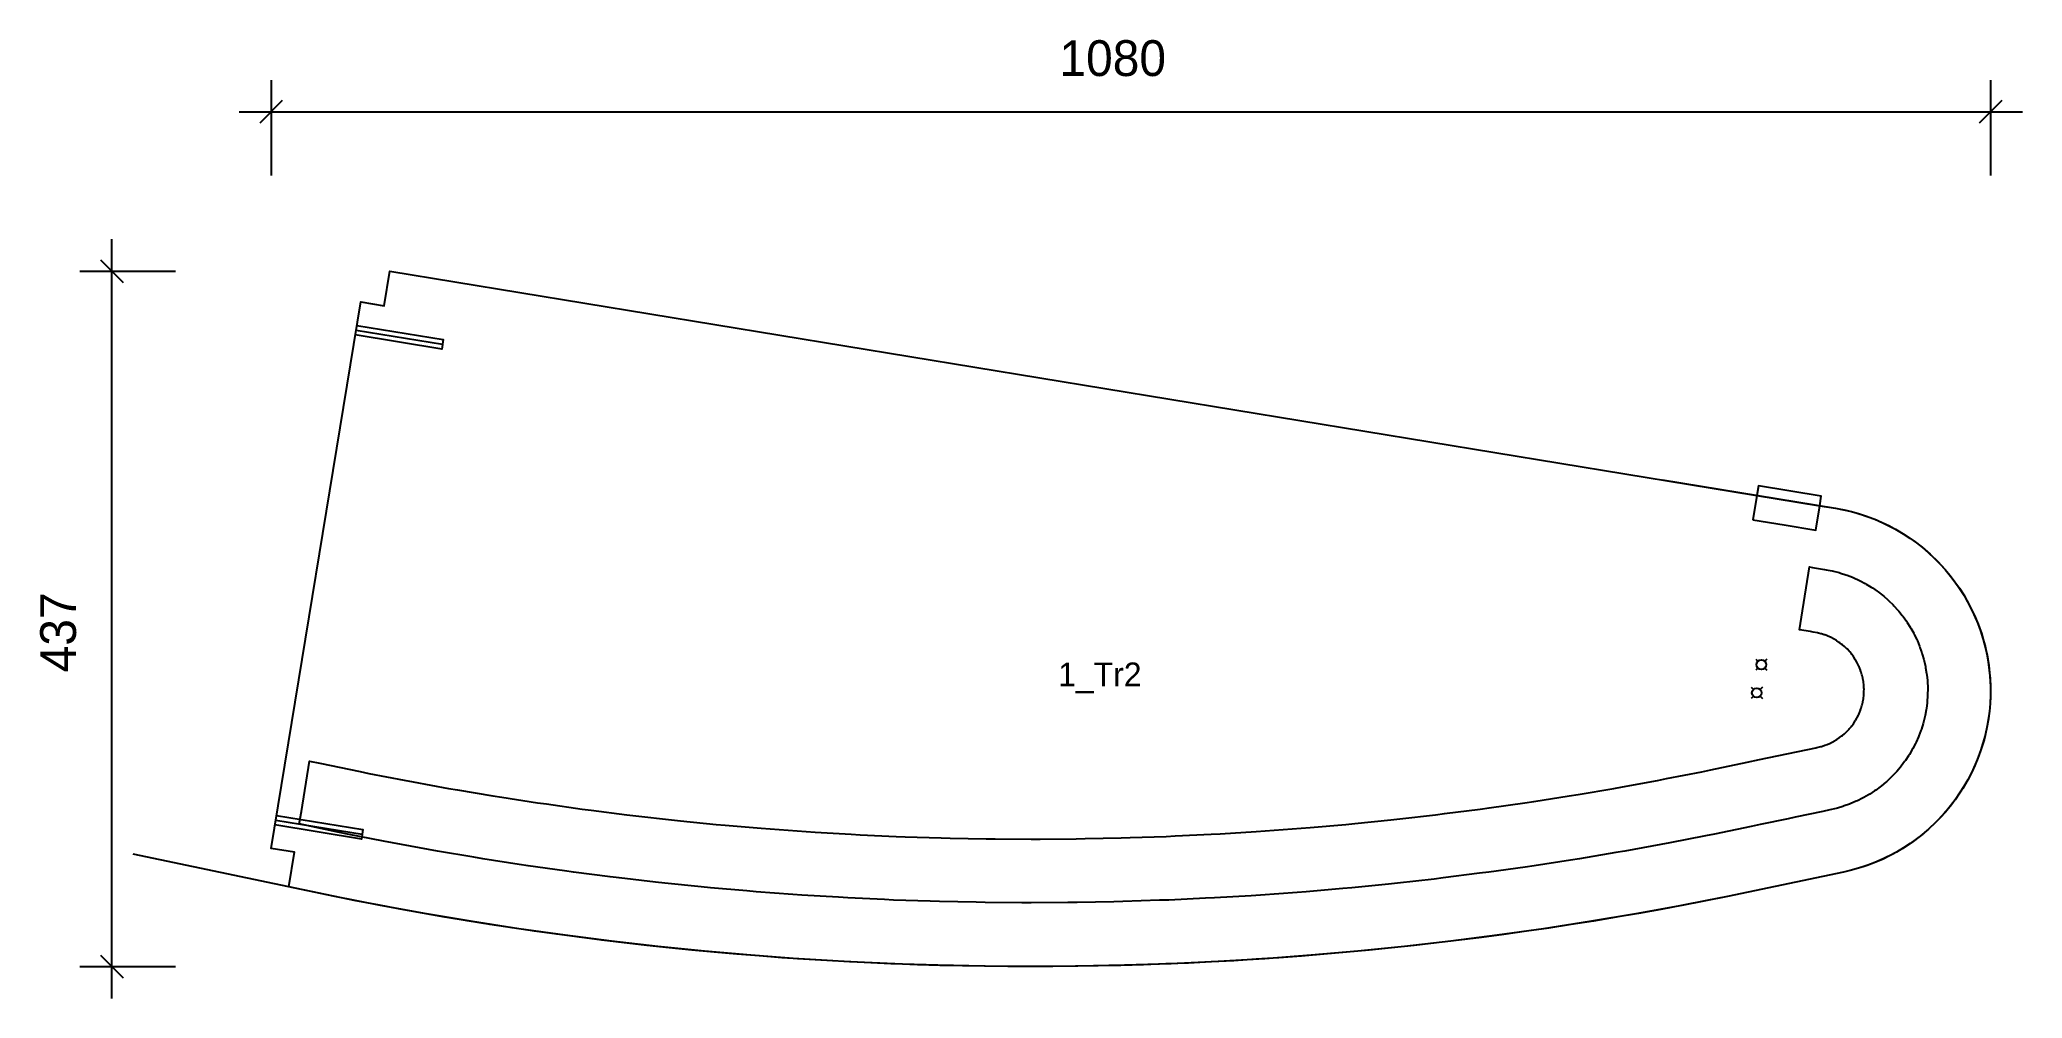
# Model space of a CAD drawing. Header units: millimetres. Extents: x -145 to 1100, y -20 to 582.
import ezdxf
from ezdxf.enums import TextEntityAlignment as Align

# ---------------------------------------------------------------- set-up
doc = ezdxf.new("R2010")
doc.units = ezdxf.units.MM
for name, color, linetype in [('CONTOUR', 7, 'CONTINUOUS'), ('CUT_RISER', 7, 'CONTINUOUS'), ('CUT_VANG', 7, 'CONTINUOUS'), ('DIMLINES', 7, 'CONTINUOUS'), ('DIMLINESTEXT', 7, 'CONTINUOUS'), ('DRILLINGSOTHER', 7, 'CONTINUOUS'), ('DRILLINGSSIDE', 7, 'CONTINUOUS'), ('EXTRATREADFRONTPROFILELINES', 7, 'CONTINUOUS'), ('EXTRATREADFRONTPROFILELINESTEXT', 7, 'CONTINUOUS')]:
    doc.layers.add(name, color=color, linetype=linetype)

msp = doc.modelspace()

# ---------------------------------------------------------------- linework, layer by layer
at = {"layer": 'CONTOUR', "color": 0, "linetype": '0'}
msp.add_lwpolyline([(972.655, 289.356), (982.523, 287.737, -0.83), (987.604, 59.257), (914.803, 43.966, -0.104), (11.242, 50), (14.802, 71.71), (0, 74.138), (56.289, 417.351), (71.091, 414.923), (74.652, 436.633), (972.655, 289.356)], format="xyb", dxfattribs=at)
at = {"layer": 'CUT_RISER', "color": 1, "linetype": '1'}
msp.add_lwpolyline([(979, 98.322), (974.631, 97.405), (957.155, 93.734), (952.786, 92.816), (935.31, 89.146), (929.564, 87.939), (906.58, 83.111), (900.976, 82.013), (878.558, 77.619), (872.887, 76.585), (850.203, 72.45), (844.519, 71.492), (821.781, 67.66), (816.085, 66.778), (793.298, 63.25), (787.59, 62.444), (764.758, 59.221), (759.04, 58.492), (736.168, 55.574), (730.44, 54.921), (707.531, 52.308), (701.795, 51.732), (678.853, 49.426), (673.11, 48.926), (650.139, 46.927), (644.39, 46.504), (621.394, 44.811), (615.64, 44.465), (592.623, 43.08), (586.865, 42.811), (563.832, 41.733), (558.071, 41.541), (535.026, 40.771), (529.262, 40.655), (506.209, 40.193), (500.445, 40.155), (477.387, 40.001), (471.623, 40.039), (448.565, 40.193), (442.802, 40.309), (419.748, 40.771), (413.987, 40.963), (390.942, 41.733), (385.184, 42.002), (362.151, 43.08), (356.397, 43.426), (333.38, 44.811), (327.631, 45.234), (304.636, 46.927), (298.893, 47.427), (275.922, 49.426), (270.186, 50.003), (247.244, 52.308), (241.516, 52.962), (218.607, 55.574), (212.888, 56.303), (190.016, 59.221), (184.308, 60.027), (161.476, 63.25), (155.78, 64.132), (132.993, 67.66), (127.309, 68.618), (104.571, 72.45), (98.9, 73.484), (76.216, 77.619), (70.559, 78.728), (47.932, 83.166), (41.89, 84.435), (17.722, 89.512), (19.017, 97.406), (24.202, 129.023), (30.54, 127.692), (55.893, 122.367), (61.445, 121.278), (83.652, 116.923), (89.218, 115.908), (111.482, 111.849), (117.061, 110.909), (139.377, 107.148), (144.968, 106.283), (167.332, 102.82), (172.934, 102.029), (195.343, 98.866), (200.955, 98.15), (223.404, 95.286), (229.025, 94.645), (251.51, 92.081), (257.139, 91.515), (279.656, 89.252), (285.293, 88.762), (307.838, 86.799), (313.48, 86.384), (336.05, 84.723), (341.697, 84.383), (364.287, 83.024), (369.939, 82.759), (392.544, 81.702), (398.199, 81.513), (420.817, 80.757), (426.473, 80.644), (449.099, 80.191), (454.757, 80.153), (477.387, 80.002), (483.045, 80.04), (505.675, 80.191), (511.331, 80.304), (533.957, 80.757), (539.612, 80.946), (562.23, 81.702), (567.881, 81.966), (590.487, 83.024), (596.135, 83.364), (618.724, 84.723), (624.367, 85.138), (646.936, 86.799), (652.573, 87.29), (675.118, 89.252), (680.747, 89.818), (703.265, 92.081), (708.886, 92.722), (731.371, 95.286), (736.983, 96.002), (759.432, 98.866), (765.034, 99.657), (787.442, 102.82), (793.033, 103.686), (815.397, 107.148), (820.976, 108.088), (843.292, 111.849), (848.807, 112.854), (870.865, 116.872), (876.416, 117.96), (898.622, 122.313), (904.315, 123.508), (927.088, 128.292), (934.917, 129.936), (970.212, 137.349), (970.849, 137.502), (973.396, 138.115), (973.802, 138.237), (975.424, 138.728), (975.822, 138.874), (977.414, 139.457), (977.803, 139.626), (979.358, 140.3), (979.736, 140.491), (981.25, 141.254), (981.617, 141.467), (983.084, 142.316), (983.438, 142.549), (984.854, 143.481), (985.193, 143.734), (986.553, 144.747), (986.878, 145.019), (988.177, 146.109), (988.485, 146.399), (989.719, 147.562), (990.01, 147.87), (991.175, 149.101), (991.447, 149.426), (992.539, 150.723), (992.793, 151.062), (993.808, 152.42), (994.041, 152.773), (994.976, 154.187), (995.189, 154.554), (996.041, 156.019), (996.232, 156.398), (996.998, 157.91), (997.167, 158.298), (997.844, 159.853), (997.991, 160.25), (998.577, 161.841), (998.7, 162.246), (999.194, 163.868), (999.294, 164.28), (999.693, 165.927), (999.769, 166.344), (1000.072, 168.012), (1000.124, 168.433), (1000.33, 170.115), (1000.357, 170.538), (1000.466, 172.23), (1000.469, 172.654), (1000.481, 174.349), (1000.459, 174.772), (1000.372, 176.465), (1000.326, 176.886), (1000.142, 178.571), (1000.072, 178.989), (999.791, 180.661), (999.696, 181.074), (999.319, 182.727), (999.201, 183.134), (998.729, 184.762), (998.588, 185.162), (998.023, 186.76), (997.859, 187.15), (997.202, 188.713), (997.016, 189.094), (996.271, 190.616), (996.063, 190.986), (995.23, 192.463), (995.001, 192.819), (994.085, 194.246), (993.836, 194.588), (992.839, 195.959), (992.571, 196.287), (991.497, 197.599), (991.21, 197.91), (990.061, 199.157), (989.757, 199.452), (988.539, 200.631), (988.217, 200.908), (986.933, 202.014), (986.597, 202.272), (985.251, 203.302), (984.9, 203.54), (983.497, 204.491), (983.133, 204.708), (981.677, 205.577), (981.301, 205.772), (979.798, 206.556), (979.411, 206.729), (977.865, 207.424), (977.469, 207.575), (975.885, 208.18), (975.481, 208.308), (973.866, 208.82), (973.455, 208.925), (971.812, 209.343), (971.169, 209.467), (968.597, 209.966), (966.852, 210.252), (959.869, 211.397), (961.164, 219.292), (966.343, 250.87), (968.202, 250.565), (975.641, 249.345), (976.624, 249.154), (980.557, 248.392), (981.415, 248.174), (984.85, 247.3), (985.694, 247.032), (989.072, 245.962), (989.9, 245.646), (993.211, 244.382), (994.019, 244.019), (997.251, 242.566), (998.037, 242.156), (1001.179, 240.519), (1001.94, 240.066), (1004.983, 238.25), (1005.717, 237.753), (1008.65, 235.765), (1009.354, 235.226), (1012.167, 233.072), (1012.838, 232.493), (1015.523, 230.18), (1016.16, 229.564), (1018.706, 227.1), (1019.306, 226.448), (1021.707, 223.841), (1022.268, 223.156), (1024.514, 220.415), (1025.035, 219.698), (1027.119, 216.832), (1027.597, 216.086), (1029.512, 213.105), (1029.947, 212.333), (1031.687, 209.246), (1032.076, 208.45), (1033.635, 205.267), (1033.978, 204.45), (1035.35, 201.183), (1035.645, 200.348), (1036.826, 197.007), (1037.073, 196.156), (1038.06, 192.753), (1038.257, 191.889), (1039.045, 188.434), (1039.192, 187.56), (1039.78, 184.066), (1039.876, 183.185), (1040.261, 179.662), (1040.306, 178.778), (1040.487, 175.238), (1040.481, 174.353), (1040.458, 170.809), (1040.401, 169.925), (1040.173, 166.389), (1040.065, 165.509), (1039.633, 161.992), (1039.475, 161.12), (1038.841, 157.634), (1038.632, 156.773), (1037.798, 153.329), (1037.54, 152.481), (1036.508, 149.091), (1036.202, 148.26), (1034.976, 144.935), (1034.623, 144.122), (1033.207, 140.874), (1032.807, 140.083), (1031.206, 136.922), (1030.761, 136.156), (1028.981, 133.092), (1028.492, 132.353), (1026.538, 129.397), (1026.008, 128.687), (1023.886, 125.849), (1023.315, 125.171), (1021.034, 122.46), (1020.425, 121.816), (1017.99, 119.241), (1017.345, 118.634), (1014.766, 116.203), (1014.088, 115.634), (1011.372, 113.357), (1010.662, 112.828), (1007.82, 110.711), (1007.08, 110.224), (1004.12, 108.275), (1003.354, 107.831), (1000.287, 106.056), (999.496, 105.657), (996.331, 104.062), (995.518, 103.709), (992.267, 102.3), (991.435, 101.995), (988.108, 100.775), (987.26, 100.518), (983.868, 99.493), (982.895, 99.259), (979, 98.322)], dxfattribs=at)
at = {"layer": 'CUT_VANG', "color": 1, "linetype": '1'}
msp.add_lwpolyline([(930.663, 280.472), (950.4, 277.235), (970.136, 273.998), (972.655, 289.356), (973.626, 295.277), (934.153, 301.75), (933.182, 295.83), (930.663, 280.472)], dxfattribs=at)
at = {"layer": 'DIMLINES', "color": 0}
for p, q in [((0, 556.633), (0, 496.633)), ((1079.928, 556.633), (1079.928, 496.633)), ((-20, 536.633), (1099.928, 536.633)), ((7.071, 543.704), (-7.071, 529.562)), ((1086.999, 543.704), (1072.857, 529.562)), ((-100, -20), (-100, 456.633)), ((-120, 436.633), (-60, 436.633)), ((-107.071, 443.704), (-92.929, 429.562)), ((-120, 0), (-60, 0)), ((-107.071, 7.071), (-92.929, -7.071))]:
    msp.add_line(p, q, dxfattribs=at)
at = {"layer": 'DRILLINGSOTHER', "color": 3}
for p, q in [((933.894, 187.411), (932.48, 185.997)), ((932.481, 193.068), (933.895, 191.653)), ((938.136, 187.411), (939.55, 185.997)), ((939.551, 193.068), (938.137, 191.653)), ((929.578, 175.366), (930.992, 173.952)), ((936.648, 175.366), (935.234, 173.952)), ((930.991, 169.709), (929.577, 168.295)), ((935.233, 169.709), (936.647, 168.295))]:
    msp.add_line(p, q, dxfattribs=at)
for centre in [(936.016, 189.532), (933.113, 171.831)]:
    msp.add_circle(centre, 3, dxfattribs=at)
at = {"layer": 'DRILLINGSSIDE', "color": 3}
for p, q in [((53.376, 399.588), (107.651, 390.687)), ((2.913, 91.9), (57.188, 82.999))]:
    msp.add_line(p, q, dxfattribs=at)
at = {"layer": 'DRILLINGSSIDE', "color": 3, "linetype": '3'}
for points in [[(53.861, 402.549), (108.136, 393.647), (107.165, 387.726), (52.89, 396.628)], [(3.399, 94.861), (57.674, 85.959), (56.703, 80.038), (2.428, 88.94)]]:
    msp.add_lwpolyline(points, dxfattribs=at)
at = {"layer": 'EXTRATREADFRONTPROFILELINES', "color": 2}
for p, q in [((873.973, 305.54), (982.523, 287.737)), ((982.523, 287.737), (989.113, 286.46)), ((989.113, 286.46), (995.618, 284.805)), ((995.618, 284.805), (1002.016, 282.777)), ((1002.016, 282.777), (1008.287, 280.383)), ((1008.287, 280.383), (1014.41, 277.631)), ((1014.41, 277.631), (1020.363, 274.53)), ((1020.363, 274.53), (1026.127, 271.091)), ((1026.127, 271.091), (1031.684, 267.325)), ((1031.684, 267.325), (1037.013, 263.244)), ((1037.013, 263.244), (1042.098, 258.863)), ((1042.098, 258.863), (1046.922, 254.195)), ((1046.922, 254.195), (1051.469, 249.257)), ((1051.469, 249.257), (1055.723, 244.065)), ((1055.723, 244.065), (1059.67, 238.635)), ((1059.67, 238.635), (1063.297, 232.987)), ((1063.297, 232.987), (1066.592, 227.139)), ((1066.592, 227.139), (1069.544, 221.111)), ((1069.544, 221.111), (1072.143, 214.922)), ((1072.143, 214.922), (1074.381, 208.594)), ((1074.381, 208.594), (1076.249, 202.147)), ((1076.249, 202.147), (1077.743, 195.603)), ((1077.743, 195.603), (1078.856, 188.983)), ((1078.856, 188.983), (1079.585, 182.31)), ((1079.585, 182.31), (1079.928, 175.607)), ((1079.928, 175.607), (1079.883, 168.895)), ((1079.451, 162.196), (1078.634, 155.534)), ((1079.883, 168.895), (1079.451, 162.196)), ((1078.634, 155.534), (1077.433, 148.93)), ((1075.852, 142.406), (1073.898, 135.984)), ((1077.433, 148.93), (1075.852, 142.406)), ((1071.577, 129.686), (1068.896, 123.532)), ((1073.898, 135.984), (1071.577, 129.686)), ((1065.864, 117.544), (1062.492, 111.74)), ((1068.896, 123.532), (1065.864, 117.544)), ((1054.771, 100.764), (1050.449, 95.629)), ((1058.79, 106.141), (1054.771, 100.764)), ((1062.492, 111.74), (1058.79, 106.141)), ((1045.837, 90.751), (1040.952, 86.148)), ((1050.449, 95.629), (1045.837, 90.751)), ((1030.425, 77.825), (1024.82, 74.133)), ((1035.809, 81.835), (1030.425, 77.825)), ((1040.952, 86.148), (1035.809, 81.835)), ((39.972, 43.966), (-86.623, 70.555)), ((1000.556, 62.769), (994.131, 60.826)), ((1006.858, 65.079), (1000.556, 62.769)), ((1013.016, 67.749), (1006.858, 65.079)), ((1019.01, 70.771), (1013.016, 67.749)), ((1024.82, 74.133), (1019.01, 70.771)), ((987.604, 59.257), (914.803, 43.966)), ((994.131, 60.826), (987.604, 59.257)), ((68.78, 38.315), (39.972, 43.966)), ((97.66, 33.051), (68.78, 38.315)), ((885.995, 38.315), (857.114, 33.051)), ((914.803, 43.966), (885.995, 38.315)), ((126.609, 28.172), (97.66, 33.051)), ((155.62, 23.68), (126.609, 28.172)), ((828.165, 28.172), (799.154, 23.68)), ((857.114, 33.051), (828.165, 28.172)), ((184.689, 19.577), (155.62, 23.68)), ((213.81, 15.862), (184.689, 19.577)), ((242.977, 12.536), (213.81, 15.862)), ((272.187, 9.6), (242.977, 12.536)), ((711.797, 12.536), (682.587, 9.6)), ((740.965, 15.862), (711.797, 12.536)), ((770.085, 19.577), (740.965, 15.862)), ((799.154, 23.68), (770.085, 19.577)), ((301.433, 7.054), (272.187, 9.6)), ((330.711, 4.9), (301.433, 7.054)), ((360.015, 3.136), (330.711, 4.9)), ((389.34, 1.764), (360.015, 3.136)), ((418.68, 0.784), (389.34, 1.764)), ((448.031, 0.196), (418.68, 0.784)), ((477.387, 0), (448.031, 0.196)), ((506.743, 0.196), (477.387, 0)), ((536.094, 0.784), (506.743, 0.196)), ((565.435, 1.764), (536.094, 0.784)), ((594.759, 3.136), (565.435, 1.764)), ((624.063, 4.9), (594.759, 3.136)), ((653.341, 7.054), (624.063, 4.9)), ((682.587, 9.6), (653.341, 7.054))]:
    msp.add_line(p, q, dxfattribs=at)

# ---------------------------------------------------------------- texts
at = {"layer": 'DIMLINESTEXT'}
msp.add_text('1080', height=22.5, dxfattribs=at).set_placement((495.161, 581.633), align=Align.TOP_LEFT)
msp.add_text('437', height=22.5, rotation=90, dxfattribs=at).set_placement((-145, 184.714), align=Align.TOP_LEFT)
at = {"layer": 'EXTRATREADFRONTPROFILELINESTEXT'}
msp.add_text('1_Tr2', height=15, dxfattribs=at).set_placement((494.337, 190.873), align=Align.TOP_LEFT)

doc.saveas('drawing.dxf')
